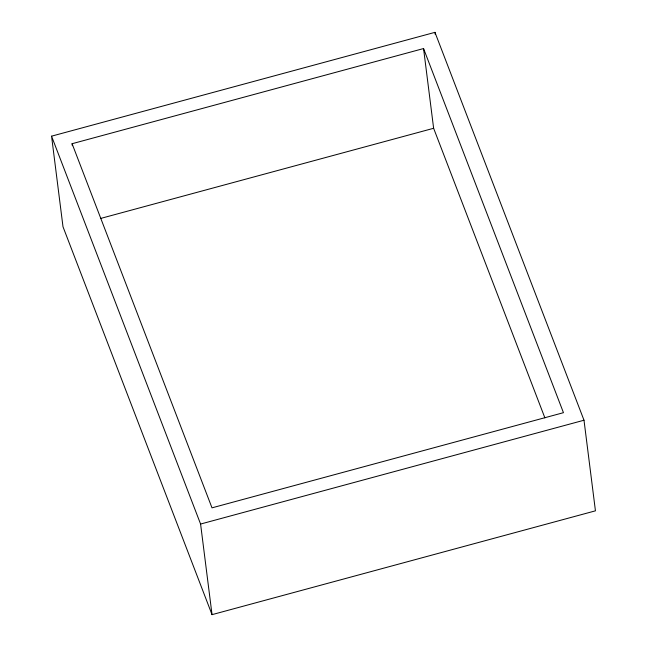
<?xml version="1.0" encoding="UTF-8"?>
<svg xmlns="http://www.w3.org/2000/svg" width="647" height="647" viewBox="0 0 647 647"><rect width="100%" height="100%" fill="white"/><g stroke="black" fill="none" stroke-linecap="round" stroke-linejoin="round"><path stroke-width="0.97" d="M51.558 136.169L434.962 32.35L583.998 420.226L595.442 510.831L212.038 614.65L63.002 226.773L51.558 136.169L200.586 524.046L212.038 614.65M72.092 143.715L423.55 48.549L563.456 412.681L211.998 507.846L72.092 143.715L72.351 145.704M100.665 218.435L433.627 128.284L423.55 48.549M200.586 524.046L583.998 420.226M433.627 128.284L544.895 417.889M434.962 32.35L435.221 34.34"/></g></svg>
